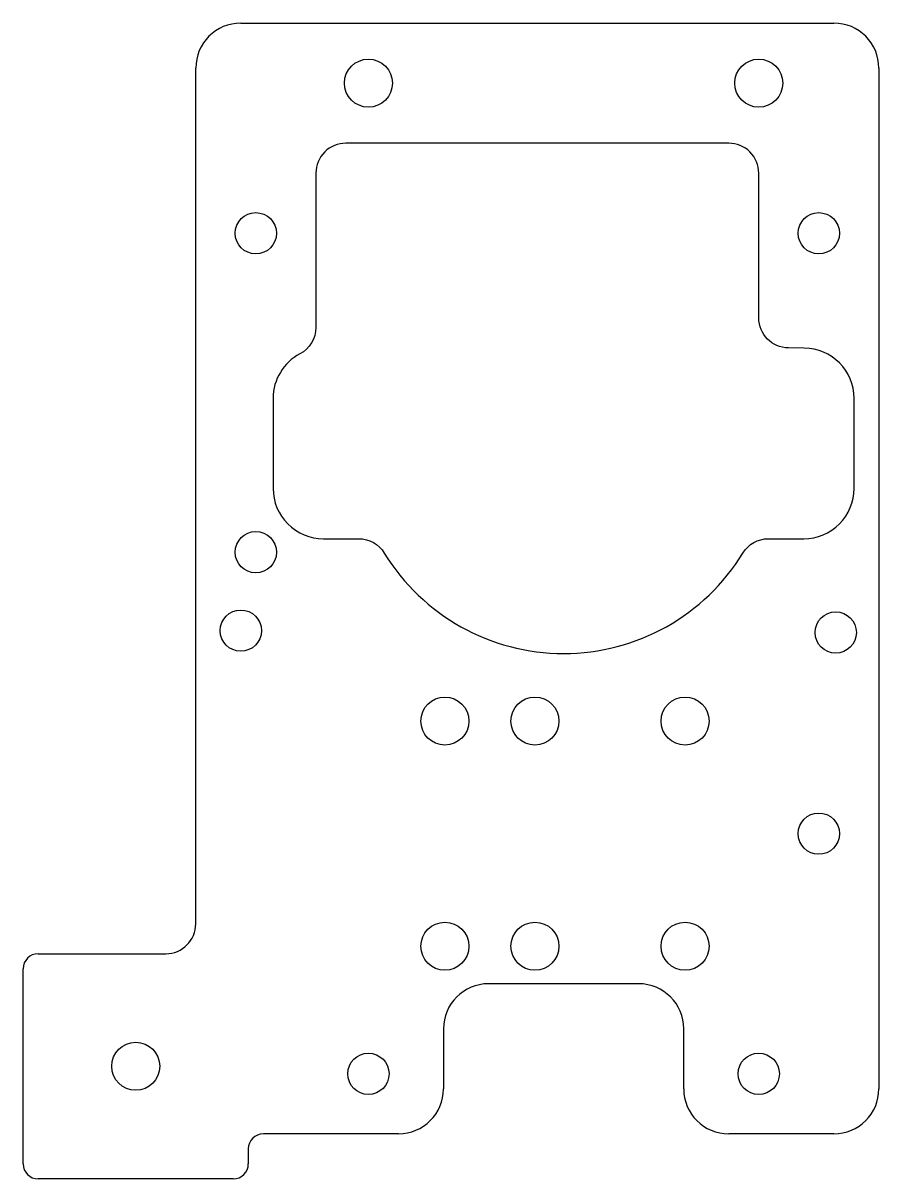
# Model space of a CAD drawing. Header units: millimetres. Extents: x -36 to 21, y -49 to 28.
import ezdxf

# ---------------------------------------------------------------- set-up
doc = ezdxf.new("R2010")
doc.units = ezdxf.units.MM
doc.layers.get('0').update_dxf_attribs({"linetype": 'CONTINUOUS'})

msp = doc.modelspace()

# ---------------------------------------------------------------- linework, layer by layer
for p, q in [((-21.5, 28), (18, 28)), ((-24.5, -32), (-24.5, 25)), ((21, 25), (21, -43)), ((-35, -34), (-26.5, -34)), ((-36, -48), (-36, -35)), ((5, -36), (-5, -36)), ((-8, -39), (-8, -43)), ((8, -43), (8, -39)), ((-11, -46), (-20, -46)), ((18, -46), (11, -46)), ((-21, -47), (-21, -48)), ((-22, -49), (-35, -49))]:
    msp.add_line(p, q)
msp.add_lwpolyline([(-17.565, 5.962, 0.277126), (-19.35, 3.011), (-19.35, -3, 0.414215), (-16, -6.35), (-13.648, -6.35, -0.261142), (-11.942, -7.306, 0.560508), (11.942, -7.306, -0.261142), (13.648, -6.35), (16.003, -6.35, 0.414214), (19.35, -2.997), (19.35, 3.011, 0.410708), (16.029, 6.35), (14.982, 6.359, -0.411645), (13, 8.359), (13, 18, 0.414214), (11, 20), (-14.5, 20, 0.414214), (-16.5, 18), (-16.5, 7.73, -0.27799)], format="xyb", close=True)
for centre, radius in [((-13, 24), 1.6), ((13, 24), 1.6), ((-20.5, 14), 1.375), ((17, 14), 1.375), ((-20.5, -7.25), 1.375), ((-21.5, -12.475), 1.375), ((18.125, -12.6), 1.375), ((-7.908, -18.5), 1.6), ((-1.908, -18.5), 1.6), ((8.092, -18.5), 1.6), ((17, -26), 1.375), ((-7.908, -33.5), 1.6), ((-1.908, -33.5), 1.6), ((8.092, -33.5), 1.6), ((-28.5, -41.5), 1.6), ((-13, -42), 1.375), ((13, -42), 1.375)]:
    msp.add_circle(centre, radius)
for centre, radius, start, end in [((-21.5, 25), 3, 90, 180), ((18, 25), 3, 0, 90), ((-26.5, -32), 2, -90, 0), ((-35, -35), 1, 90, 180), ((-5, -39), 3, 90, 180), ((5, -39), 3, 0, 90), ((-11, -43), 3, -90, 0), ((11, -43), 3, 180, 270), ((18, -43), 3, -90, 0), ((-20, -47), 1, 90, 180), ((-35, -48), 1, 180, 270), ((-22, -48), 1, -90, 0)]:
    msp.add_arc(centre, radius, start, end)

doc.saveas('drawing.dxf')
